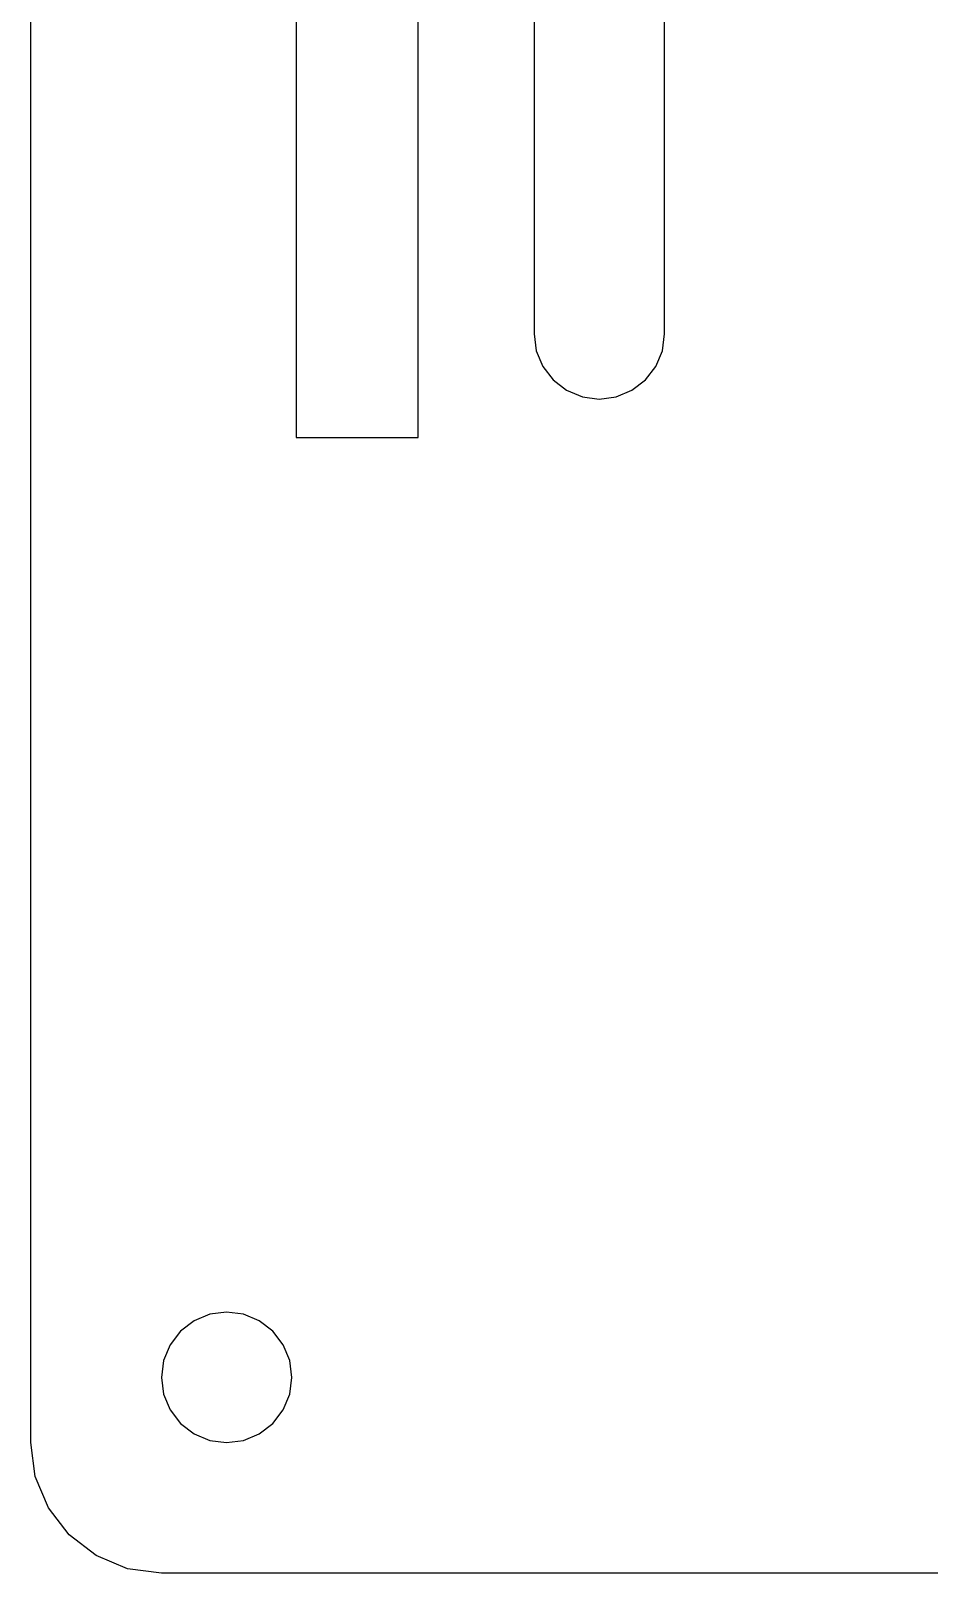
# Model space of a CAD drawing. Extents: x -200 to -42, y 99 to 278.
# Drawn here: x -200.4 to -179.76, y 98.5 to 133.95 of the extents above; entities that cross this region are included whole.
import ezdxf

# ---------------------------------------------------------------- set-up
doc = ezdxf.new("R2010")
doc.units = 0
doc.layers.add('Layer0', color=7, linetype='CONTINUOUS')

msp = doc.modelspace()

# ---------------------------------------------------------------- linework, layer by layer
at = {"layer": 'Layer0', "color": 7}
for points in [[(-200.401925, 101.500005), (-200.401925, 184.000006)], [(-188.83805, 172.983614), (-188.83805, 126.983613)], [(-185.83805, 126.983613), (-185.83805, 172.983614)], [(-194.301923, 160.900008), (-194.301923, 124.600007)], [(-191.501923, 124.600007), (-191.501923, 160.900008)], [(-188.83805, 126.983613), (-188.786939, 126.595386)], [(-185.889161, 126.595386), (-185.83805, 126.983613)], [(-188.786939, 126.595386), (-188.637088, 126.233613)], [(-186.039012, 126.233613), (-185.889161, 126.595386)], [(-188.637088, 126.233613), (-188.398709, 125.922954)], [(-186.277391, 125.922954), (-186.039012, 126.233613)], [(-188.398709, 125.922954), (-188.08805, 125.684575)], [(-186.58805, 125.684575), (-186.277391, 125.922954)], [(-188.08805, 125.684575), (-187.726278, 125.534724)], [(-187.726278, 125.534724), (-187.33805, 125.483613)], [(-187.33805, 125.483613), (-186.949822, 125.534724)], [(-186.949822, 125.534724), (-186.58805, 125.684575)], [(-194.301923, 124.600007), (-191.501923, 124.600007)], [(-196.651922, 104.299045), (-196.962584, 104.060666)], [(-196.290153, 104.448894), (-196.651922, 104.299045)], [(-195.901922, 104.500007), (-196.290153, 104.448894)], [(-195.513695, 104.448894), (-195.901922, 104.500007)], [(-195.151925, 104.299045), (-195.513695, 104.448894)], [(-194.841264, 104.060666), (-195.151925, 104.299045)], [(-196.962584, 104.060666), (-197.200963, 103.750008)], [(-194.602885, 103.750008), (-194.841264, 104.060666)], [(-197.200963, 103.750008), (-197.350812, 103.388235)], [(-194.453036, 103.388235), (-194.602885, 103.750008)], [(-197.350812, 103.388235), (-197.401925, 103.000008)], [(-194.401923, 103.000008), (-194.453036, 103.388235)], [(-197.401925, 103.000008), (-197.350812, 102.611777)], [(-194.453036, 102.611777), (-194.401923, 103.000008)], [(-197.350812, 102.611777), (-197.200963, 102.250008)], [(-194.602885, 102.250008), (-194.453036, 102.611777)], [(-197.200963, 102.250008), (-196.962584, 101.939346)], [(-194.841264, 101.939346), (-194.602885, 102.250008)], [(-196.962584, 101.939346), (-196.651922, 101.700967)], [(-195.151925, 101.700967), (-194.841264, 101.939346)], [(-200.299701, 100.72355), (-200.401925, 101.500005)], [(-196.651922, 101.700967), (-196.290153, 101.551118)], [(-196.290153, 101.551118), (-195.901922, 101.500005)], [(-195.901922, 101.500005), (-195.513695, 101.551118)], [(-195.513695, 101.551118), (-195.151925, 101.700967)], [(-200.000001, 100.000005), (-200.299701, 100.72355)], [(-199.523243, 99.378687), (-200.000001, 100.000005)], [(-198.901925, 98.901929), (-199.523243, 99.378687)], [(-198.17838, 98.602229), (-198.901925, 98.901929)], [(-197.401925, 98.500005), (-198.17838, 98.602229)], [(-129.33805, 98.500005), (-197.401925, 98.500005)]]:
    msp.add_lwpolyline(points, dxfattribs=at)

doc.saveas('drawing.dxf')
